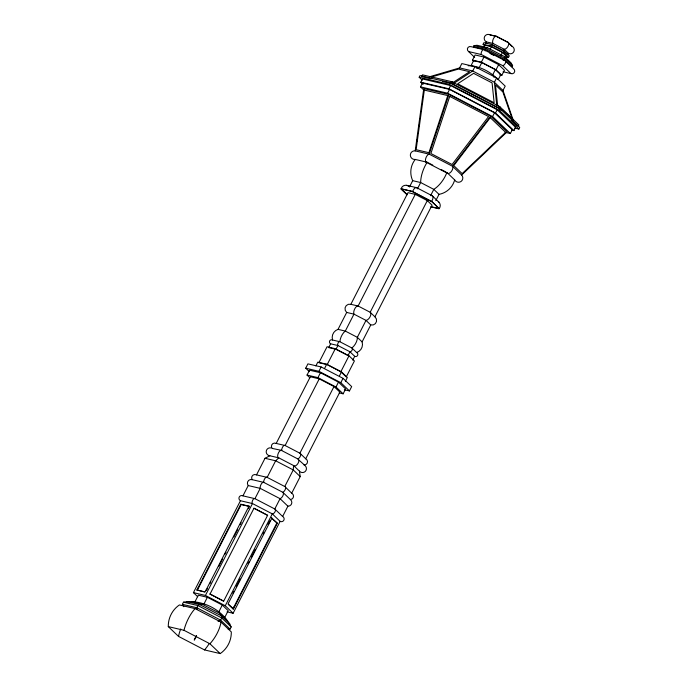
<?xml version="1.0" encoding="UTF-8"?>
<svg xmlns="http://www.w3.org/2000/svg" width="688" height="688" viewBox="0 0 688 688"><rect width="100%" height="100%" fill="white"/><g stroke="black" fill="none" stroke-linecap="round" stroke-linejoin="round"><path stroke-width="1.03" d="M408.844 186.353A4.859 4.79 41.5 0 0 401.121 188.822L412.611 191.522A4.859 2.227 -67.6 0 1 415.328 187.841A4.859 2.227 -67.6 0 1 417.427 188.839L420.652 182.535A20.416 9.374 -67.6 0 1 427.188 162.239L415.277 159.444A4.352 4.3 41.5 0 1 410.34 155.144A4.352 4.3 41.5 0 1 415.199 150.878L423.765 88.554L448.946 94.462L490.596 116.109L507.073 131.847L461.657 175.019A4.352 4.3 41.5 0 1 461.02 181.486A4.352 4.3 41.5 0 1 454.682 179.921L446.89 172.473A20.416 10.776 -57.3 0 1 433.81 189.372L430.585 195.676A4.859 2.563 -57.3 0 1 432.915 196.983A4.859 2.563 -57.3 0 1 431.617 201.395L439.142 208.576A4.859 4.79 41.5 0 0 438.247 201.567M417.04 141.47L417.332 139.337M419.087 126.566L419.379 124.433M448.946 94.462L429.235 154.172A4.352 1.995 -67.6 0 0 425.657 158.739A4.352 1.995 -67.6 0 0 427.188 162.239M422.208 80.143L419.173 77.245L420.007 75.62L450.141 82.689L499.987 108.592L519.707 127.435L518.881 129.06L514.719 128.088M423.094 84.4L420.789 82.207L422.449 78.948L450.606 85.553L497.175 109.753L515.596 127.357L513.936 130.608L511.846 130.118M424.35 90.541L420.488 86.851L422.432 83.059L449.591 89.423L494.517 112.78L512.293 129.757L510.35 133.549L505.13 132.328M183.816 606.704L182.372 604.348L183.481 602.181C202.246 599.11 222.955 609.749 231.159 626.957L230.05 629.124L228.218 629.245M419.173 77.245L449.307 84.314L450.141 82.689M309.308 371.64L305.704 368.2L307.923 363.866L321.141 366.962L343.02 378.331L351.671 386.596L349.452 390.93L344.37 389.743M420.789 82.207L448.937 88.804L450.606 85.553M429.407 76.807L459.61 67.914L461.829 63.58L474.935 66.65L496.616 77.916L505.198 86.112L502.98 90.446L513.291 120.4M420.488 86.851L447.647 93.224L449.591 89.423M197.714 596.72L193.431 592.635L240.456 500.735A2.778 2.735 41.5 0 1 239.243 497.02A2.778 2.735 41.5 0 1 242.95 495.859L254.947 498.671L274.787 508.982L282.63 516.482A2.778 2.735 41.5 0 1 283.843 520.197A2.778 2.735 41.5 0 1 280.136 521.358L233.112 613.257L227.117 611.847M242.95 495.859L248.222 485.556A3.758 3.707 41.5 0 1 252.169 479.665A3.388 3.345 41.5 0 1 256.521 474.883L265.009 458.294L269.885 455.774L278.812 457.864L293.578 465.544L299.426 471.125L300.209 476.586L291.721 493.176A3.388 3.345 41.5 0 1 290.379 499.514A3.758 3.707 41.5 0 1 287.902 506.179L282.63 516.482M474.023 45.657L473.464 46.741L485.126 49.476L504.424 59.503L512.053 66.796L512.612 65.713L511.158 63.004L504.416 56.554L487.362 47.696L477.059 45.279L474.023 45.657L485.685 48.392L504.975 58.42L512.612 65.713M204.534 591.972L196.88 589.994L240.757 504.244L249.004 506.179L249.443 506.463L248.463 508.372M309.892 377.789L307.037 375.063L309.531 370.187L320.436 372.741L338.487 382.124L345.625 388.944L343.131 393.82L339.167 392.891M197.318 590.278L241.196 504.528L249.443 506.463M195.022 601.69L198.35 595.189L207.372 597.304L222.293 605.062L228.192 610.695L224.864 617.205M271.941 448.112A3.32 3.277 41.5 0 1 276.198 443.433L310.314 376.766L319.241 378.864L334.007 386.536L339.855 392.117L305.739 458.784A3.32 3.277 41.5 0 1 304.423 464.993L299.142 460.281M315.861 365.93L317.804 362.137L326.731 364.227L341.497 371.907L347.337 377.488L345.402 381.281M473.946 61.481L472.493 60.097L475.124 54.963L483.982 57.044L498.654 64.663L504.45 70.202L501.827 75.336L499.858 74.88M471.091 65.541L473.585 60.664L481.789 62.591L495.36 69.643L500.735 74.768L498.232 79.645C490.432 71.827 479.416 65.601 468.158 65.73M409.472 186.973L412.697 180.669A20.416 20.15 41.5 0 1 415.277 159.444M484.524 45.666L483.088 44.299L483.922 42.673L491.585 44.471L504.27 51.058L509.283 55.848L508.449 57.474L505.577 56.803M338.814 341.489L332.579 340.018A2.159 2.133 41.5 0 0 329.69 340.921A2.159 2.133 41.5 0 0 330.636 343.819L328.692 347.612L334.927 349.074M332.579 340.018A8.677 8.566 41.5 0 1 338.032 329.363L346.692 312.438A4.739 4.678 41.5 0 1 350.854 304.302L407.993 192.657L415.26 194.36L427.3 200.612L432.064 205.162L374.926 316.815A4.739 4.678 41.5 0 1 370.763 324.942L362.103 341.876A8.677 8.566 41.5 0 1 356.651 352.531A2.159 2.133 41.5 0 1 357.588 355.421A2.159 2.133 41.5 0 1 354.707 356.324L352.763 360.116M483.896 46.775L484.73 45.15L491.404 46.715L502.446 52.451L506.815 56.622L505.981 58.248M485.565 43.525L486.399 41.899A4.008 3.956 41.5 0 1 484.644 36.524A4.008 3.956 41.5 0 1 490.002 34.847L496.676 36.412L507.718 42.157L512.078 46.328A4.008 3.956 41.5 0 1 513.833 51.695A4.008 3.956 41.5 0 1 508.475 53.372L507.641 54.997L503.281 50.826L504.106 49.201A4.008 2.116 -57.3 0 0 508.062 46.182A4.008 2.116 -57.3 0 0 507.718 42.157L512.078 46.328M490.002 34.847L496.616 36.533L507.649 42.278M249.004 506.179L205.119 591.929L196.88 589.994M207.458 588.507L206.486 590.407L206.047 590.132M209.9 583.734L210.881 581.824M218.689 566.559L222.594 558.931M225.036 554.158L226.008 552.258M233.825 536.993L237.73 529.356M240.164 524.591L241.144 522.682M305.704 368.2L318.922 371.296L321.141 366.962M474.935 66.65L472.716 70.984L453.564 83.54M193.431 592.635L205.42 595.447L252.453 503.547A2.778 1.273 -67.6 0 1 252.728 500.176A2.778 1.273 -67.6 0 1 254.947 498.671L260.219 488.368A3.758 1.729 -67.6 0 1 261.182 484.214A3.758 1.729 -67.6 0 1 263.719 482.365A3.388 1.557 -67.6 0 1 264.88 478.487A3.388 1.557 -67.6 0 1 267.159 477.377L275.647 460.788L278.812 457.864A4.008 1.84 -67.6 0 1 278.021 453.96A4.008 1.84 -67.6 0 1 281.315 450.348L298.368 459.214A4.008 2.116 -57.3 0 1 297.526 464.099A4.008 2.116 -57.3 0 1 293.578 465.544L293.251 469.93L284.763 486.519A3.388 1.789 -57.3 0 1 285.382 489.142A3.388 1.789 -57.3 0 1 282.82 492.298A3.758 1.987 -57.3 0 1 282.992 495.549A3.758 1.987 -57.3 0 1 280.059 498.68L274.787 508.982A2.778 1.462 -57.3 0 1 275.028 511.769A2.778 1.462 -57.3 0 1 272.293 513.859L225.26 605.758L233.112 613.257M307.037 375.063L317.942 377.626L320.436 372.741M207.372 597.304L204.044 603.806L202.401 604.322L199.615 604.58L186.457 601.493M319.241 378.864L285.124 445.523A3.32 1.522 -67.6 0 0 282.897 446.615A3.32 1.522 -67.6 0 0 281.753 450.416L272.19 448.413M324.788 368.02L326.731 364.227M472.493 60.097L481.359 62.178L483.982 57.044M327.161 364.64L335.323 348.696L348.997 355.808L354.406 360.968L346.245 376.921L340.835 371.752L327.161 364.64L318.897 362.705L327.058 346.761L335.323 348.696M481.789 62.591L479.295 67.467L476.664 68.301M210.029 594.054L253.975 508.234L267.615 515.321L223.669 601.149L210.029 594.054L223.669 601.149M483.088 44.299L490.759 46.096L491.585 44.471M415.26 194.36L358.13 306.014A4.739 2.176 -67.6 0 0 354.75 308.835A4.739 2.176 -67.6 0 0 353.967 314.141L345.307 331.074A8.677 3.982 -67.6 0 0 339.855 341.73A2.159 0.989 -67.6 0 0 338.126 342.899A2.159 0.989 -67.6 0 0 337.911 345.522L335.968 349.315L348.008 355.576L349.951 351.774A2.159 1.135 -57.3 0 0 352.075 350.149A2.159 1.135 -57.3 0 0 351.886 347.982A8.677 4.584 -57.3 0 0 357.339 337.326L366.007 320.393A4.739 2.503 -57.3 0 0 370.067 316.798A4.739 2.503 -57.3 0 0 370.17 312.266L427.3 200.612M490.157 49.149L491.404 46.715M496.616 36.533L496.676 36.412A4.008 1.84 -67.6 0 0 493.468 38.597A4.008 1.84 -67.6 0 0 493.072 43.464L492.238 45.09L502.36 50.344M500.778 55.702L502.446 52.451M508.449 57.474L503.435 52.684L504.27 51.058M495.36 69.643L492.866 74.519L493.975 77.297M340.835 371.752L348.997 355.808M334.007 386.536L299.899 453.203A3.32 1.754 -57.3 0 1 300.51 455.766A3.32 1.754 -57.3 0 1 297.999 458.853L297.741 458.939M339.554 375.7L341.497 371.907M501.827 75.336L496.022 69.798L498.654 64.663M222.293 605.062L218.965 611.563L219.661 613.292L221.381 615.889L229.99 624.119M343.131 393.82L335.993 387L338.487 382.124M232.871 593.254L233.851 591.345M236.294 586.58L240.198 578.943M248.007 563.687L248.979 561.778M251.421 557.005L255.325 549.377M263.134 534.112L264.115 532.202M268.019 524.574L269.971 520.756M496.616 77.916L494.397 82.259L496.856 106.038M349.452 390.93L340.801 382.666L343.02 378.331M271.941 518.107L228.063 603.849L233.456 609.009L277.341 523.258L271.433 517.892L277.341 523.258M435.796 200.647L439.021 194.351A20.416 20.15 41.5 0 0 454.682 179.921M233.456 609.009L232.948 608.803L276.834 523.052M510.35 133.549L492.582 116.573L494.517 112.78M513.936 130.608L495.515 113.013L497.175 109.753M498.998 108.36L499.832 106.735L451.62 81.683L450.786 83.308L498.998 108.36L501.285 110.553M518.881 129.06L499.161 110.226L499.987 108.592M518.073 126.583L518.898 124.958L499.832 106.735M490.596 116.109L452.463 166.247A4.352 2.296 -57.3 0 1 451.001 171.905A4.352 2.296 -57.3 0 1 446.89 172.473M253.975 508.234L267.615 515.321M503.134 60.252L504.975 58.42L504.416 56.554M218.062 621.41L220.624 620.12L221.734 617.944L221.381 615.889L199.615 604.58L197.895 605.56L196.785 607.728L196.94 609.559M487.362 47.696L485.685 48.392L485.178 50.921M431.617 76.97L458.432 69.067L469.594 71.681L453.65 82.139L422.475 74.846L421.649 76.471L431.015 78.673M486.399 41.899L493.072 43.464L504.106 49.201L508.475 53.372M503.117 71.758L511.012 73.616A2.795 2.761 41.5 0 0 513.506 68.731L505.112 60.716L483.888 49.682L471.056 46.672A2.795 2.761 41.5 0 0 468.562 51.548L474.668 57.388M468.562 51.548L481.394 54.558L502.618 65.592L511.012 73.616M459.61 67.914L472.716 70.984L494.397 82.259L502.98 90.446M442.461 81.356L448.705 82.818M415.199 150.878L429.235 154.172L452.463 166.247L461.657 175.019M412.697 180.669L420.652 182.535L433.81 189.372L439.021 194.351M406.453 185.287L416.257 187.583M431.832 206.864L439.142 208.576L431.617 201.395L412.611 191.522L401.121 188.822L407.141 194.566M430.654 206.804L438.987 208.765M350.854 304.302L358.13 306.014L370.17 312.266L374.926 316.815M346.692 312.438L353.967 314.141L366.007 320.393L370.763 324.942M338.032 329.363L345.307 331.074L357.339 337.326L362.103 341.876M330.636 343.819L337.911 345.522L349.951 351.774L354.707 356.324M276.198 443.433L285.124 445.523L299.899 453.203L305.739 458.784M265.009 458.294L275.647 460.788L293.251 469.93L300.209 476.586M256.521 474.883L267.159 477.377L284.763 486.519M252.169 479.665L263.719 482.365L282.82 492.298L290.379 499.514M248.222 485.556L260.219 488.368L280.059 498.68L287.902 506.179M240.456 500.735L252.453 503.547L272.293 513.859L280.136 521.358M191.961 601.88L202.401 604.322L219.661 613.292L226.49 619.819M183.481 602.181L197.895 605.56L221.734 617.944L231.159 626.957M182.372 604.348L196.785 607.728L220.624 620.12L230.05 629.124M195.074 608.622L179.387 604.941A26.196 25.852 41.5 0 0 168.293 626.613L178.562 636.426L204.517 649.919L220.212 653.6A26.196 25.852 41.5 0 0 231.306 631.919L221.037 622.107L195.074 608.622A26.196 12.031 -67.6 0 0 183.98 630.294L168.293 626.613M233.877 606.997L234.384 607.203M490.759 46.096L503.435 52.684M489.908 53.372L493.683 55.341M481.359 62.178L496.022 69.798M449.307 84.314L499.161 110.226M448.937 88.804L495.515 113.013M447.647 93.224L492.582 116.573M428.125 162.729L432.821 165.163M441.257 169.549L445.953 171.991M426.027 162.153L447.768 173.462M416.661 187.686L432.124 195.727M412.525 191.746L431.488 201.601M339.855 341.73L351.886 347.982L356.651 352.531M318.922 371.296L340.801 382.666M317.942 377.626L335.993 387M205.42 595.447L225.26 605.758M183.98 630.294L209.943 643.787L220.212 653.6M240.757 504.244L241.196 504.528M197.8 588.197L198.239 588.481M304.036 464.959L305.111 465.656A4.008 3.956 41.5 0 1 305.24 471.461A4.008 3.956 41.5 0 1 299.426 471.125M500.666 108.033L497.579 105.092L495.498 84.942L502.911 92.029L512.233 119.084M502.206 109.512L511.459 118.345M511.201 120.022L517.307 125.852M432.494 196.02L438.91 202.152M401.061 189.054L407.064 194.79M285.537 487.259L291.721 493.176M228.33 604.382L232.948 608.803M481.394 54.558A2.795 1.281 -67.6 0 1 481.772 51.299A2.795 1.281 -67.6 0 1 483.888 49.682M505.112 60.716A2.795 1.471 -57.3 0 1 505.19 63.459A2.795 1.471 -57.3 0 1 502.618 65.592M221.037 622.107A26.196 13.829 -57.3 0 1 209.943 643.787M209.109 643.744A26.196 12.031 -67.6 0 1 204.517 649.919M178.562 636.426A26.196 13.829 -57.3 0 1 180.729 628.987M269.885 455.774A4.008 3.956 41.5 0 1 266.239 451.199A4.008 3.956 41.5 0 1 271.012 447.931M424.315 90.085L416.128 149.7L428.925 152.702L447.776 95.58L424.315 90.085M449.737 96.389L430.886 153.51L452.068 164.518L488.549 116.556L449.737 96.389M196.458 635.617L194.248 640.107L196.501 635.635M490.252 117.657L453.779 165.619L462.155 173.617L505.603 132.32L490.252 117.657M473.628 73.349L457.683 83.798L494.139 102.744L492.092 82.938L473.628 73.349"/></g></svg>
